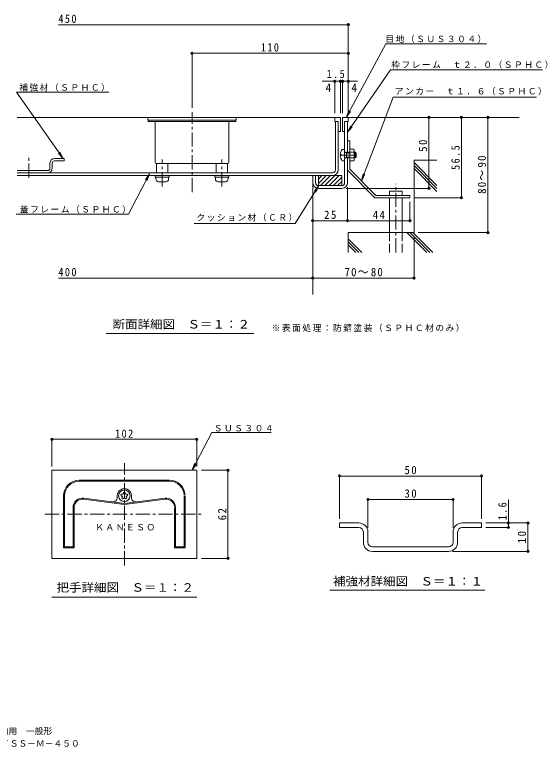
# Model space of a CAD drawing. Units: millimetres on the paper, enlarged 5 times, with parts at other scales. Extents: x -877 to 891, y -682 to 607.
# Drawn here: x -40 to 891, y -682 to 607 of the extents above; entities that cross this region are included whole.
import ezdxf
from ezdxf.enums import TextEntityAlignment as Align

# ---------------------------------------------------------------- set-up
doc = ezdxf.new("R2010")
doc.units = ezdxf.units.MM
doc.header["$LTSCALE"] = 5
doc.header["$PDMODE"] = 32
doc.header["$PDSIZE"] = 4
doc.linetypes.add('CHAIN1', pattern=[8, 5, -1, 1, -1])
doc.linetypes.add('DASHED3', pattern=[4, 3, -1])
for name, color, linetype, lineweight in [('D-1_ピット', 2, 'Continuous', 9), ('D-2_蓋', 3, 'Continuous', 9), ('D-3_受枠', 4, 'Continuous', 9), ('D-4_寸法', 7, 'Continuous', 9), ('D-6_躯体', 6, 'Continuous', 5), ('F-0_F-0ﾚｲﾔ', 7, 'Continuous', 9), ('F-4_F-4ﾚｲﾔ', 7, 'Continuous', 9), ('F-F_F-Fﾚｲﾔ', 7, 'Continuous', 9)]:
    doc.layers.add(name, color=color, linetype=linetype, lineweight=lineweight)
doc.layers.add('F-5_F-5ﾚｲﾔ', color=7, linetype='Continuous')
doc.styles.add('ＭＳ ゴシック', font='')
doc.styles.get('ＭＳ ゴシック').set_extended_font_data('MS Gothic')

msp = doc.modelspace()

# ---------------------------------------------------------------- linework, layer by layer
at = {"layer": 'D-1_ピット'}
for p, q in [((195.027, 420.948), (195.027, 425.948)), ((350.027, 420.948), (350.027, 425.948)), ((537.527, 425.948), (537.527, 400.948)), ((537.527, 425.948), (547.527, 425.948)), ((547.527, 425.948), (547.527, 418.448)), ((350.027, 420.948), (195.027, 420.948)), ((195.527, 420.948), (195.527, 418.448)), ((349.527, 418.448), (195.527, 418.448)), ((207.527, 347.198), (207.527, 418.448)), ((337.527, 347.198), (337.527, 418.448)), ((349.527, 420.948), (349.527, 418.448)), ((541.277, 418.448), (547.527, 418.448)), ((541.277, 418.448), (541.277, 310.948)), ((546.277, 418.448), (546.277, 364.698)), ((537.527, 400.948), (541.277, 400.948)), ((546.277, 384.698), (550.276, 384.698)), ((550.276, 384.698), (550.276, 334.698)), ((533.575, 360.948), (534.578, 360.948)), ((534.578, 358.448), (534.578, 360.948)), ((536.968, 369.698), (541.277, 369.698)), ((544.777, 363.198), (541.52, 365.144)), ((544.777, 364.698), (543.5, 363.961)), ((544.777, 364.698), (550.276, 364.698)), ((544.777, 363.198), (550.276, 363.198)), ((557.338, 369.823), (550.276, 369.823)), ((557.338, 364.771), (550.276, 364.771)), ((558.277, 367.297), (558.277, 352.099)), ((558.277, 364.698), (559.777, 364.698)), ((558.277, 363.198), (561.277, 363.198)), ((559.776, 354.698), (559.776, 364.698)), ((561.277, 363.198), (559.777, 364.698)), ((561.277, 363.198), (561.277, 356.198)), ((30.527, 353.448), (47.527, 353.448)), ((30.527, 349.448), (47.527, 349.448)), ((47.527, 349.448), (47.527, 353.448)), ((533.575, 358.448), (534.578, 358.448)), ((541.277, 349.698), (536.968, 349.698)), ((544.777, 356.198), (541.52, 354.252)), ((544.777, 356.198), (550.276, 356.198)), ((544.777, 354.698), (550.276, 354.698)), ((546.277, 354.698), (546.277, 310.948)), ((557.338, 354.625), (550.276, 354.625)), ((557.338, 349.573), (550.276, 349.573)), ((558.277, 356.198), (561.277, 356.198)), ((558.277, 354.698), (559.776, 354.698)), ((561.277, 356.198), (559.776, 354.698)), ((22.527, 345.448), (22.527, 336.448)), ((26.527, 336.448), (26.527, 345.448)), ((210.027, 328.448), (210.027, 344.698)), ((335.027, 344.698), (210.027, 344.698)), ((230.027, 328.448), (230.027, 344.698)), ((315.027, 328.448), (315.027, 344.698)), ((335.027, 328.448), (335.027, 344.698)), ((18.527, 332.448), (-35.167, 332.448)), ((207.527, 320.948), (207.527, 323.448)), ((232.527, 320.948), (232.527, 323.448)), ((312.527, 320.948), (312.527, 323.448)), ((337.527, 320.948), (337.527, 323.448)), ((485.027, 310.948), (485.027, 323.448)), ((490.027, 310.948), (490.027, 323.448)), ((546.277, 333.041), (594.62, 284.698)), ((550.276, 334.698), (596.277, 288.698)), ((232.527, 320.948), (207.527, 320.948)), ((208.777, 317.698), (208.777, 320.948)), ((226.277, 312.698), (213.777, 312.698)), ((231.277, 317.698), (231.277, 320.948)), ((312.527, 320.948), (337.527, 320.948)), ((313.777, 317.698), (313.777, 320.948)), ((318.777, 312.698), (331.277, 312.698)), ((336.277, 317.698), (336.277, 320.948)), ((495.027, 305.948), (536.277, 305.948)), ((495.027, 300.948), (536.277, 300.948)), ((594.62, 284.698), (656.277, 284.698)), ((596.277, 288.698), (656.277, 288.698)), ((656.277, 288.698), (656.277, 284.698))]:
    msp.add_line(p, q, dxfattribs=at)
at = {"layer": 'D-1_ピット', "linetype": 'CHAIN1'}
for p, q in [((272.527, 294.511), (272.527, 435.217)), ((-14.973, 319.559), (-14.973, 359.582)), ((220.027, 304.616), (220.027, 351.714)), ((325.027, 304.616), (325.027, 351.714)), ((533.359, 359.698), (563.563, 359.698))]:
    msp.add_line(p, q, dxfattribs=at)
at = {"layer": 'D-1_ピット'}
msp.add_lwpolyline([(544.777, 364.698), (544.777, 354.698), (543.5, 355.435)], dxfattribs=at)
for centre, radius, start, end in [((549.777, 359.698), 16.25, 142.02013, 175.58826), ((541.777, 365.573), 0.5, 180, 239.14018), ((554.407, 367.297), 3.869, 319.24529, 40.75453), ((544.091, 359.698), 14.185, 339.04448, 20.95552), ((30.527, 345.448), 8, 90, 180), ((30.527, 345.448), 4, 90, 180), ((549.777, 359.698), 16.25, 184.41174, 217.97987), ((541.777, 353.823), 0.5, 120.85982, 180), ((554.407, 352.099), 3.869, 319.24486, 40.75514), ((18.527, 336.448), 4, 270, 0), ((18.527, 336.448), 8, 270, 0), ((210.027, 347.198), 2.5, 180, 270), ((335.027, 347.198), 2.5, 270, 0), ((213.777, 317.698), 5, 180, 270), ((226.277, 317.698), 5, 270, 0), ((318.777, 317.698), 5, 180, 270), ((331.277, 317.698), 5, 270, 0), ((495.027, 310.948), 10, 180, 270), ((495.027, 310.948), 5, 180, 270), ((536.277, 310.948), 5, 270, 0), ((536.277, 310.948), 10, 270, 0)]:
    msp.add_arc(centre, radius, start, end, dxfattribs=at)
at = {"layer": 'D-2_蓋'}
for p, q in [((533.777, 425.948), (-35.167, 425.948)), ((523.777, 425.948), (523.777, 418.448)), ((533.777, 425.948), (533.777, 400.948)), ((530.027, 418.448), (523.777, 418.448)), ((525.027, 418.448), (525.027, 333.448)), ((530.027, 418.448), (530.027, 333.448)), ((533.777, 400.948), (530.027, 400.948)), ((520.027, 328.448), (-35.167, 328.448)), ((520.027, 323.448), (-35.167, 323.448)), ((25.899, -349.641), (25.899, -194.641)), ((25.899, -194.641), (280.899, -194.641)), ((280.899, -349.641), (280.899, -194.641)), ((73.899, -212.141), (232.899, -212.141)), ((73.899, -213.891), (232.899, -213.891)), ((46.399, -331.141), (46.399, -239.641)), ((48.149, -329.391), (48.149, -239.641)), ((82.011, -243.803), (153.399, -252.877)), ((140.899, -242.775), (140.899, -239.641)), ((149.259, -240.136), (148.579, -239.915)), ((149.758, -241.675), (149.338, -242.253)), ((150.34, -236.807), (149.66, -236.586)), ((151.649, -235.856), (151.649, -235.141)), ((152.59, -243.732), (152.17, -244.311)), ((224.787, -243.803), (153.399, -252.877)), ((154.208, -243.732), (154.628, -244.311)), ((155.149, -235.856), (155.149, -235.141)), ((156.458, -236.807), (157.138, -236.586)), ((157.04, -241.675), (157.46, -242.253)), ((157.54, -240.136), (158.22, -239.915)), ((165.899, -242.775), (165.899, -239.641)), ((258.649, -329.391), (258.649, -239.641)), ((260.399, -331.141), (260.399, -239.641)), ((81.791, -245.539), (153.399, -254.641)), ((225.008, -245.539), (153.399, -254.641)), ((241.899, -331.141), (241.899, -260.419)), ((243.649, -329.391), (243.649, -260.419)), ((260.399, -331.141), (241.899, -331.141)), ((258.649, -329.391), (243.649, -329.391)), ((25.899, -349.641), (280.899, -349.641))]:
    msp.add_line(p, q, dxfattribs=at)
at = {"layer": 'D-2_蓋', "linetype": 'CHAIN1'}
for p, q in [((153.399, -362.141), (153.399, -182.141)), ((13.399, -272.141), (293.399, -272.141))]:
    msp.add_line(p, q, dxfattribs=at)
at = {"layer": 'D-2_蓋'}
for points in [[(46.399, -331.141), (64.899, -331.141), (64.899, -260.419)], [(48.149, -329.391), (63.149, -329.391), (63.149, -260.419)]]:
    msp.add_lwpolyline(points, dxfattribs=at)
msp.add_circle((153.399, -239.641), 10, dxfattribs=at)
for centre, radius, start, end in [((520.027, 333.448), 10, 270, 0), ((520.027, 333.448), 5, 270, 0), ((73.899, -239.641), 27.5, 90, 180), ((73.899, -239.641), 25.75, 90, 179.99998), ((232.899, -239.641), 27.5, 4.39571, 90), ((232.899, -239.641), 25.75, 2.24512, 90), ((153.399, -239.641), 12.5, 359.99998, 180), ((79.899, -260.419), 16.75, 82.75548, 179.99998), ((133.399, -242.775), 7.5, 262.75548, 0), ((149.119, -238.251), 1.75, 71.99998, 252), ((150.754, -243.282), 1.75, 144, 324), ((148.95, -241.087), 1, 324, 72), ((150.649, -235.856), 1, 252, 0), ((153.399, -235.141), 1.75, 89.99998, 180), ((153.399, -244.32), 1, 36, 144), ((153.399, -235.141), 1.75, 0, 90), ((156.044, -243.282), 1.75, 216, 36), ((156.149, -235.856), 1, 180, 288), ((157.849, -241.087), 1, 108, 216), ((157.679, -238.251), 1.75, 17.99998, 108), ((157.679, -238.251), 1.75, 288, 18), ((173.399, -242.775), 7.5, 180, 277.24451), ((226.899, -260.419), 16.75, 2.83487, 97.24451), ((79.899, -260.419), 15, 82.75548, 180), ((226.899, -260.419), 15, 7.01646, 97.24451)]:
    msp.add_arc(centre, radius, start, end, dxfattribs=at)
at = {"layer": 'D-3_受枠'}
for p, q in [((495.027, 309.607), (508.868, 323.448)), ((495.027, 317.107), (501.368, 323.448)), ((495.027, 305.948), (495.027, 323.448)), ((498.868, 305.948), (516.368, 323.448)), ((506.368, 305.948), (523.868, 323.448)), ((513.868, 305.948), (531.368, 323.448)), ((520.027, 323.448), (536.277, 323.448)), ((536.277, 305.948), (536.277, 323.448)), ((521.368, 305.948), (536.277, 320.857)), ((528.868, 305.948), (536.277, 313.357))]:
    msp.add_line(p, q, dxfattribs=at)
at = {"layer": 'D-4_寸法'}
for p, q in [((37.347, 588.85), (547.527, 588.85)), ((547.527, 433.448), (547.527, 591.35)), ((613.533, 554.97), (544.128, 425.948)), ((613.533, 554.97), (791.033, 554.97)), ((272.527, 442.717), (272.527, 541.054)), ((272.527, 538.554), (547.527, 538.554)), ((622.169, 509.257), (546.277, 399.817)), ((622.169, 509.257), (889.67, 509.257)), ((523.777, 433.448), (523.777, 491.811)), ((533.777, 433.448), (533.777, 491.811)), ((537.527, 433.448), (537.527, 491.811)), ((533.777, 489.31), (501.496, 489.31)), ((537.527, 489.31), (533.777, 489.31)), ((563.721, 489.31), (537.527, 489.31)), ((-36.146, 470.076), (126.354, 470.076)), ((-36.146, 470.076), (45.774, 353.448)), ((626.523, 461.368), (570.751, 314.224)), ((626.523, 461.368), (879.023, 461.368)), ((544.128, 425.948), (548.562, 437.635)), ((544.128, 425.948), (551.436, 436.089)), ((689.611, 300.948), (689.611, 425.948)), ((697.111, 425.948), (692.111, 425.948)), ((746.901, 284.698), (746.901, 425.948)), ((754.401, 425.948), (749.401, 425.948)), ((793.382, 223.254), (793.382, 425.948)), ((800.882, 425.948), (795.882, 425.948)), ((546.277, 399.817), (551.998, 410.931)), ((546.277, 399.817), (554.68, 409.071)), ((45.774, 353.448), (37.315, 362.652)), ((45.774, 353.448), (39.986, 364.527)), ((160.461, 255.661), (197.915, 326.839)), ((197.915, 326.839), (190.701, 316.631)), ((197.915, 326.839), (193.588, 315.111)), ((570.751, 314.224), (573.618, 326.391)), ((570.751, 314.224), (576.669, 325.234)), ((495.904, 305.948), (487.955, 296.302)), ((543.777, 300.948), (692.111, 300.948)), ((546.277, 303.448), (546.277, 241.614)), ((663.777, 284.698), (749.401, 284.698)), ((656.277, 277.198), (656.277, 241.614)), ((160.461, 255.661), (-36.76, 255.661)), ((454.099, 239.02), (276.473, 239.02)), ((485.027, 244.114), (546.277, 244.114)), ((485.027, 236.614), (485.027, 241.614)), ((546.277, 244.114), (656.277, 244.114)), ((670.877, 223.254), (795.882, 223.254)), ((663.377, 215.754), (663.377, 140.845)), ((485.027, 143.345), (37.347, 143.345)), ((663.377, 143.345), (485.027, 143.345)), ((485.027, 135.845), (485.027, 140.845)), ((121.23, 45.798), (381.519, 45.798)), ((307.277, -128.051), (272.833, -194.641)), ((307.277, -128.051), (412.182, -128.051)), ((25.899, -187.944), (25.899, -138.761)), ((25.899, -140.26), (280.899, -140.26)), ((280.899, -187.944), (280.899, -138.761)), ((272.833, -194.641), (277.077, -182.884)), ((272.833, -194.641), (279.976, -184.383)), ((289.262, -194.641), (337.223, -194.641)), ((335.724, -349.641), (335.724, -194.641)), ((289.262, -349.641), (337.223, -349.641)), ((26.004, -417.766), (280.795, -417.766))]:
    msp.add_line(p, q, dxfattribs=at)
msp.add_lwpolyline([(454.099, 239.02), (495.904, 305.948), (490.722, 294.573)], dxfattribs=at)
for p in [(547.527, 588.85), (272.527, 538.554), (547.527, 538.554), (523.777, 489.31), (533.777, 489.31), (537.527, 489.31), (547.527, 489.31), (689.611, 425.948), (746.901, 425.948), (793.382, 425.948), (689.611, 300.948), (746.901, 284.698), (485.027, 244.114), (546.277, 244.114), (656.277, 244.114), (793.382, 223.254), (485.027, 143.345), (663.377, 143.345), (25.899, -140.26), (280.899, -140.26), (335.724, -194.641), (335.724, -349.641)]:
    msp.add_point(p, dxfattribs=at)
at = {"layer": 'D-6_躯体'}
for p, q in [((547.527, 425.948), (848.516, 425.948)), ((703.777, 350.948), (663.377, 350.948)), ((663.377, 346.348), (703.777, 305.948)), ((663.377, 341.044), (703.777, 300.645)), ((663.377, 335.741), (703.777, 295.342)), ((485.027, 310.948), (485.027, 114.711)), ((620.027, 296.198), (642.527, 296.198)), ((620.027, 288.698), (620.027, 296.198)), ((620.027, 223.254), (620.027, 284.698)), ((642.527, 288.698), (642.527, 296.198)), ((642.527, 223.254), (642.527, 284.698)), ((547.527, 188.448), (547.527, 223.254)), ((650.864, 223.254), (685.67, 188.448)), ((656.167, 223.254), (690.973, 188.448)), ((661.47, 223.254), (696.277, 188.448)), ((547.527, 212.198), (571.277, 188.448)), ((547.527, 206.895), (565.973, 188.448)), ((547.527, 201.592), (560.67, 188.448))]:
    msp.add_line(p, q, dxfattribs=at)
at = {"layer": 'D-6_躯体', "linetype": 'CHAIN1'}
msp.add_line((631.277, 188.448), (631.277, 308.932), dxfattribs=at)
at = {"layer": 'D-6_躯体', "linetype": 'DASHED3'}
for p, q in [((620.027, 223.254), (620.027, 188.448)), ((642.527, 223.254), (642.527, 188.448))]:
    msp.add_line(p, q, dxfattribs=at)
at = {"layer": 'D-6_躯体'}
msp.add_lwpolyline([(547.527, 223.254), (663.377, 223.254), (663.377, 350.948)], dxfattribs=at)
at = {"layer": 'F-0_F-0ﾚｲﾔ'}
for p, q in [((532.176, -287.393), (532.176, -295.393)), ((532.176, -287.393), (566.176, -287.393)), ((532.176, -295.393), (566.176, -295.393)), ((748.176, -287.393), (782.176, -287.393)), ((748.176, -295.393), (782.176, -295.393)), ((782.176, -287.393), (782.176, -295.393)), ((574.176, -321.393), (574.176, -303.393)), ((582.176, -321.393), (582.176, -303.393)), ((732.176, -321.393), (732.176, -303.393)), ((740.176, -321.393), (740.176, -303.393)), ((590.176, -329.393), (724.176, -329.393)), ((590.176, -337.393), (724.176, -337.393))]:
    msp.add_line(p, q, dxfattribs=at)
for centre, radius, start, end in [((566.176, -303.393), 16, 0, 90), ((566.176, -303.393), 8, 0, 90), ((748.176, -303.393), 16, 90, 180), ((748.176, -303.393), 8, 90, 180), ((590.176, -321.393), 16, 180, 270), ((590.176, -321.393), 8, 180, 270), ((724.176, -321.393), 8, 270, 0), ((724.176, -321.393), 16, 270, 0)]:
    msp.add_arc(centre, radius, start, end, dxfattribs=at)
at = {"layer": 'F-4_F-4ﾚｲﾔ'}
for p, q in [((532.176, -279.893), (532.176, -202.307)), ((532.176, -204.807), (782.176, -204.807)), ((782.176, -279.893), (782.176, -202.307)), ((582.176, -295.893), (582.176, -243.582)), ((732.176, -295.893), (732.176, -243.582)), ((582.176, -246.082), (732.176, -246.082)), ((829.569, -295.393), (829.569, -246.402)), ((789.676, -287.393), (866.297, -287.393)), ((789.676, -295.393), (832.069, -295.393)), ((863.797, -337.393), (863.797, -287.393)), ((731.676, -337.393), (866.297, -337.393))]:
    msp.add_line(p, q, dxfattribs=at)
for p in [(532.176, -204.807), (782.176, -204.807), (582.176, -246.082), (732.176, -246.082), (829.569, -287.393), (829.569, -295.393), (863.797, -287.393), (863.797, -337.393)]:
    msp.add_point(p, dxfattribs=at)
at = {"layer": 'F-F_F-Fﾚｲﾔ'}
msp.add_line((515.131, -405.375), (788.036, -405.375), dxfattribs=at)

# ---------------------------------------------------------------- texts
at = {"layer": 'D-4_寸法', "color": 2, "style": 'ＭＳ ゴシック'}
for p in [(507.605, 466.311), (553.086, 466.311)]:
    msp.add_text('4', height=14.66, dxfattribs=at).set_placement(p, align=Align.BOTTOM_LEFT)
at = {"layer": 'D-4_寸法', "color": 2, "style": 'ＭＳ ゴシック', "width": 1.1}
for s, p in [('断面詳細図\u3000Ｓ＝１：２', (132.655, 50.203)), ('把手詳細図\u3000Ｓ＝１：２', (33.993, -412.741))]:
    msp.add_text(s, height=14.66, dxfattribs=at).set_placement(p, align=Align.BOTTOM_LEFT)
at = {"layer": 'D-4_寸法', "color": 2, "char_height": 14.66, "attachment_point": 7, "style": 'ＭＳ ゴシック'}
for s, insert in [('\\T1.27;\\W0.9;450', (37.347, 591.85)), ('\\T1.27;\\W0.9;110', (393.777, 541.554)), ('\\T1.27;\\W0.9;1.5', (509.562, 494.886)), ('\\T1.27;\\W0.95;25', (505.027, 247.114)), ('\\T1.27;\\W0.95;44', (590.652, 247.114)), ('\\T1.27;\\W0.9;400', (37.347, 146.345)), ('\\T1.22;\\W0.95;70～80', (541.077, 146.345)), ('\\T1.27;\\W0.9;102', (137.149, -137.761))]:
    msp.add_mtext(s, dxfattribs=dict(at, insert=insert))
at = {"layer": 'D-4_寸法', "char_height": 11, "attachment_point": 7, "style": 'ＭＳ ゴシック'}
for s, insert in [('\\T1.17;目地（ＳＵＳ３０４）', (613.068, 556.731)), ('\\T1.17;枠フレーム\u3000ｔ２．０（ＳＰＨＣ）', (623.176, 511.479)), ('\\T1.17;補強材（ＳＰＨＣ）', (-31.7, 471.405)), ('\\T1.17;アンカー\u3000ｔ１．６（ＳＰＨＣ）', (629.442, 464.834)), ('\\T1.17;蓋フレーム（ＳＰＨＣ）', (-30.556, 257.072)), ('\\T1.17;クッション材（ＣＲ）', (280.289, 242.844)), ('\\T1.17;※表面処理：防錆塗装（ＳＰＨＣ材のみ）', (412.606, 48.577)), ('\\T1.17;ＳＵＳ３０４', (310.752, -126.538)), ('\\T1.17;ＫＡＮＥＳＯ', (102.149, -300.686))]:
    msp.add_mtext(s, dxfattribs=dict(at, insert=insert))
at = {"layer": 'D-4_寸法', "color": 2, "char_height": 14.66, "attachment_point": 7, "rotation": 90, "style": 'ＭＳ ゴシック'}
for s, insert in [('\\T1.27;\\W0.95;50', (686.611, 365.34)), ('\\T1.28;\\W0.9;56.5', (743.901, 333.448)), ('\\T1.22;\\W0.95;80～90', (790.382, 291.476)), ('\\T1.27;\\W0.95;62', (333.223, -282.766))]:
    msp.add_mtext(s, dxfattribs=dict(at, insert=insert))
at = {"layer": 'F-4_F-4ﾚｲﾔ', "color": 2, "char_height": 14.66, "attachment_point": 7, "style": 'ＭＳ ゴシック'}
for s, insert in [('\\T1.27;\\W0.95;50', (646.551, -201.807)), ('\\T1.27;\\W0.95;30', (646.551, -243.082))]:
    msp.add_mtext(s, dxfattribs=dict(at, insert=insert))
at = {"layer": 'F-4_F-4ﾚｲﾔ', "color": 2, "char_height": 14.66, "attachment_point": 7, "rotation": 90, "style": 'ＭＳ ゴシック'}
for s, insert in [('\\T1.27;\\W0.9;1.6', (826.569, -282.755)), ('\\T1.27;\\W0.95;10', (860.797, -323.018))]:
    msp.add_mtext(s, dxfattribs=dict(at, insert=insert))
at = {"layer": 'F-5_F-5ﾚｲﾔ', "style": 'ＭＳ ゴシック'}
msp.add_text('フロアーハッチ\u3000充填用（充填深さ：29mm）\u3000屋内用\u3000一般形', height=11, dxfattribs=at).set_placement((-403.973, -662.327), align=Align.BOTTOM_LEFT)
at = {"layer": 'F-F_F-Fﾚｲﾔ', "color": 2, "style": 'ＭＳ ゴシック', "width": 1.1}
msp.add_text('補強材詳細図\u3000Ｓ＝１：１', height=14.66, dxfattribs=at).set_placement((520.847, -401.828), align=Align.BOTTOM_LEFT)
at = {"layer": 'F-F_F-Fﾚｲﾔ', "style": 'ＭＳ ゴシック'}
msp.add_text('スチール製\u3000ステンレス目地\u3000把手ロック式\u3000ＭＴＳＳ－Ｍ－４５０', height=11, dxfattribs=at).set_placement((-402.582, -684.048), align=Align.BOTTOM_LEFT)

doc.saveas('drawing.dxf')
